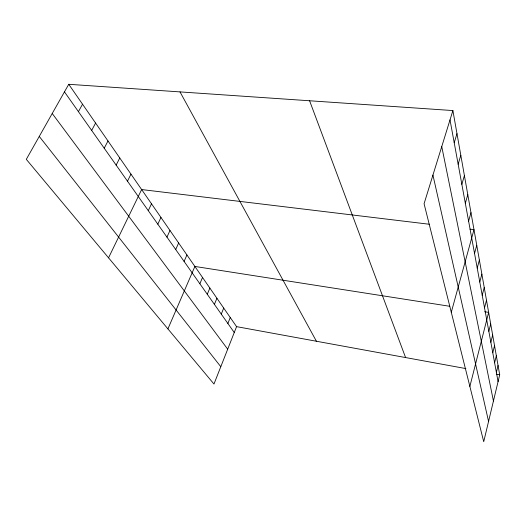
<?xml version="1.0" encoding="UTF-8"?>
<svg xmlns="http://www.w3.org/2000/svg" width="526" height="526" viewBox="0 0 526 526"><rect width="100%" height="100%" fill="white"/><g stroke="black" fill="none" stroke-linecap="round" stroke-linejoin="round"><path stroke-width="0.79" d="M452.893 110.565L499.7 374.775L483.723 441.708L424.074 203.733L452.893 110.565L68.742 84.291L26.3 159.345L213.977 384.033L236.569 326.639L68.742 84.291M496.38 372.395L498.05 365.458M494.618 362.789L496.327 355.747M492.777 352.768L494.532 345.608M490.85 342.295L492.658 335.023M488.845 331.347L490.699 323.95M469.869 386.432L488.641 312.365L484.702 311.747M484.531 307.868L486.491 300.221M482.217 295.264L484.236 287.485M479.784 282.021L481.869 274.112M477.227 268.096L479.377 260.048M474.537 253.433L476.753 245.248M451.282 312.28L473.985 229.638L470.014 229.158M468.607 221.13L470.974 212.642M465.326 203.292L467.785 194.646M461.854 184.356L464.405 175.552M458.153 164.224L460.809 155.249M454.214 142.776L456.976 133.637M227.883 323.483L230.263 317.526M221.275 314.114L223.714 308.078M214.411 304.383L216.922 298.268M207.277 294.271L209.861 288.077M199.854 283.757L202.523 277.472M167.919 328.895L194.883 266.445L449.763 306.283M184.093 261.415L186.927 254.959M175.71 249.534L178.636 242.986M166.959 237.134L169.983 230.493M157.82 224.181L160.956 217.448M148.273 210.65L151.514 203.812M108.553 257.819L141.632 189.551L429.288 224.247M127.483 181.181L130.967 174.145M116.141 165.111L119.77 157.978M104.22 148.214L107.994 140.975M91.669 130.428L95.6 123.071M78.433 111.67L82.529 104.207M236.569 326.639L465.878 368.588M496.583 374.203L499.7 374.775M39.259 136.431L220.795 366.701M52.225 113.498L227.692 349.192M64.461 91.859L234.254 332.511M180.01 91.899L316.415 341.243M309.597 100.768L405.585 357.555M432.937 175.086L488.562 421.444M441.748 146.59L493.434 401.009M450.013 119.882L498.069 381.6"/></g></svg>
